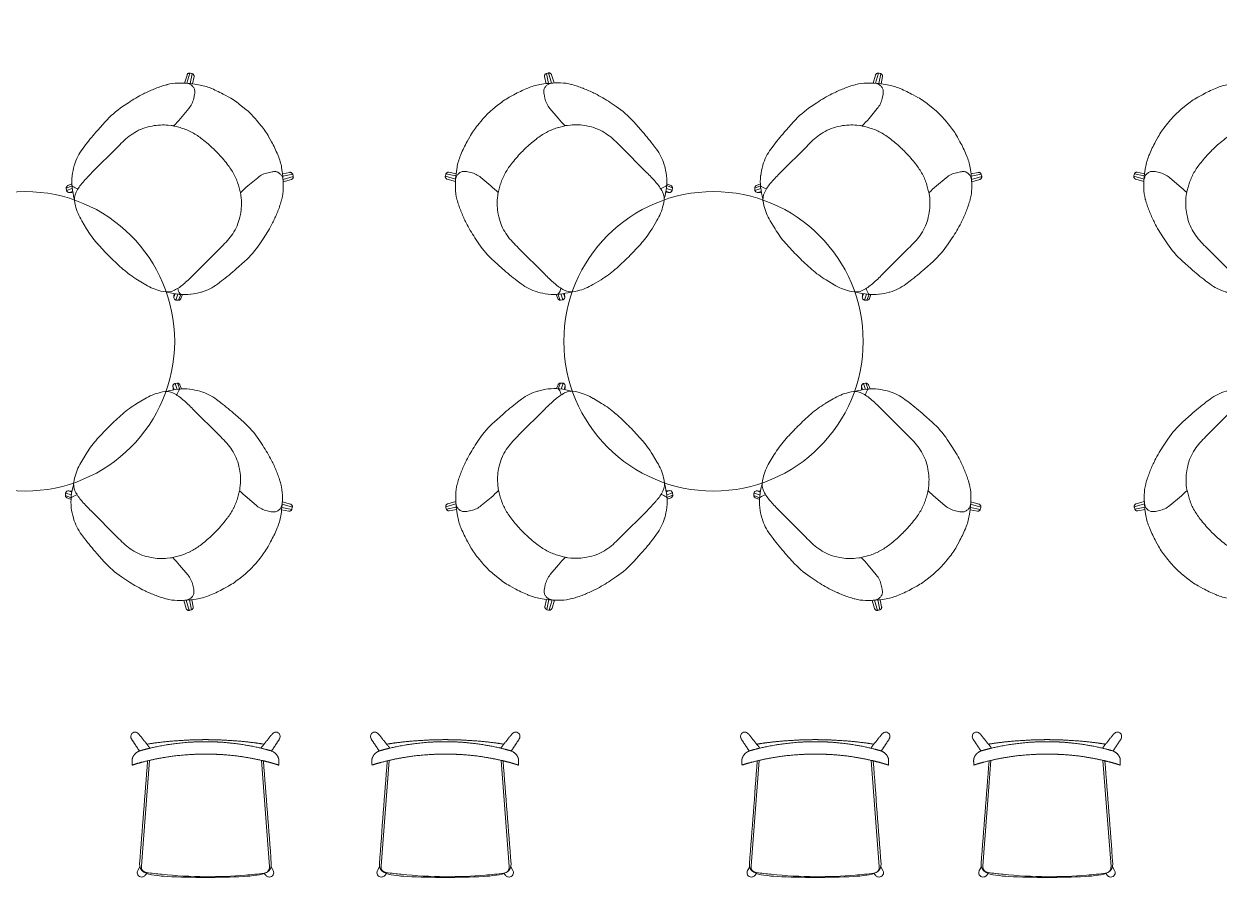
# Model space of a CAD drawing. Header units: centimetres. Extents: x 5488 to 20269, y -31398 to -19684.
# Drawn here: x 7400 to 7799.3, y -23801.9 to -23514.1 of the extents above; entities that cross this region are included whole.
import ezdxf

# ---------------------------------------------------------------- set-up
doc = ezdxf.new("R2010")
doc.units = ezdxf.units.CM
doc.layers.add('xxx_Auto_Kaplama_Ahşap Tarama', color=16, linetype='Continuous', lineweight=5)
doc.layers.add('xxx_Auto_Tefris_Tefris', color=32, linetype='Continuous', lineweight=15)

# ---------------------------------------------------------------- blocks, each defined once
blk = doc.blocks.new('lf14_plan')
at = {"linetype": 'ByBlock'}
for p, q in [((3768.38, 1203.16, -336.24), (3770.08, 1200.05, -336.24)), ((3769.07, 1203.57, -336.24), (3770.93, 1200.76, -336.24)), ((3816.49, 1203.57, -336.24), (3814.63, 1200.76, -336.24)), ((3817.18, 1203.16, -336.24), (3815.48, 1200.05, -336.24)), ((3767.11, 1148.71, -336.24), (3766.29, 1146.79, -336.24)), ((3767.84, 1148.12, -336.24), (3766.91, 1146.27, -336.24)), ((3768.63, 1147.54, -336.24), (3768.07, 1146.43, -336.24)), ((3816.93, 1147.54, -336.24), (3817.49, 1146.43, -336.24)), ((3817.72, 1148.12, -336.24), (3818.65, 1146.27, -336.24)), ((3818.45, 1148.71, -336.24), (3819.27, 1146.79, -336.24))]:
    blk.add_line(p, q, dxfattribs=at)
for p in [(3792.76, 1190.86, -336.24), (3792.8, 1190.86, -336.24)]:
    blk.add_line(p, (3792.78, 1190.86, -336.24))
at = {"elevation": -336.24}
for points in [[(3770.9, 1146.07), (3770.74, 1146.16, -0.03627), (3767.52, 1148.37), (3767.41, 1148.46, -0.057586), (3764.83, 1151.06), (3764.76, 1151.14, -0.042211), (3762.88, 1154), (3762.78, 1154.18, -0.043365), (3761.58, 1156.93, -0.046975), (3760.9, 1159.84), (3760.66, 1161.55, -0.020132), (3760.04, 1167.91), (3759.83, 1171.62, -0.063775), (3760.37, 1179.31), (3760.84, 1181.65, -0.011924), (3761.48, 1184.49, -0.019714), (3762.3, 1187.29), (3762.44, 1187.69, -0.020826), (3763.79, 1191.22), (3763.88, 1191.43, -0.028058), (3765.63, 1194.93), (3765.71, 1195.07, -0.063967), (3767.92, 1197.98), (3768.12, 1198.19, -0.021499), (3770.33, 1200.26, -0.02175), (3772.71, 1202.13), (3773.18, 1202.46, -0.05881), (3776.88, 1204.51), (3777.17, 1204.63, -0.025521), (3781.71, 1206.22), (3783.42, 1206.72, -0.028215), (3785.73, 1207.26, -0.018713), (3788.07, 1207.57), (3790.35, 1207.8, -0.024259), (3792.78, 1207.92, -0.024259), (3795.21, 1207.8), (3797.49, 1207.57, -0.018713), (3799.83, 1207.26, -0.028215), (3802.14, 1206.72), (3803.85, 1206.22, -0.025521), (3808.39, 1204.63), (3808.68, 1204.51, -0.05881), (3812.38, 1202.46), (3812.85, 1202.13, -0.02175), (3815.23, 1200.26, -0.021499), (3817.44, 1198.19), (3817.64, 1197.98, -0.063967), (3819.85, 1195.07), (3819.93, 1194.93, -0.028058), (3821.68, 1191.43), (3821.77, 1191.22, -0.020826), (3823.12, 1187.69), (3823.26, 1187.29, -0.019714), (3824.08, 1184.49, -0.011924), (3824.72, 1181.65), (3825.19, 1179.31, -0.063775), (3825.73, 1171.62), (3825.52, 1167.91, -0.020132), (3824.9, 1161.55), (3824.66, 1159.84, -0.046975), (3823.98, 1156.93, -0.043365), (3822.78, 1154.18), (3822.68, 1154, -0.042211), (3820.8, 1151.14), (3820.73, 1151.06, -0.057586), (3818.15, 1148.46), (3818.04, 1148.37, -0.03627), (3814.82, 1146.16), (3814.66, 1146.07)], [(3770.08, 1200.05), (3770.75, 1200.41, -0.111376), (3771.69, 1200.67, -0.059464), (3772.69, 1200.6), (3772.72, 1200.59, -0.127108), (3773.66, 1200.15), (3773.7, 1200.12, -0.074816), (3774.47, 1199.25), (3775.23, 1198.09, -0.12305), (3776.48, 1194.48), (3776.86, 1190.22, -0.024219), (3777, 1186.82)], [(3815.48, 1200.05), (3814.81, 1200.41, 0.111376), (3813.87, 1200.67, 0.059464), (3812.87, 1200.6), (3812.84, 1200.59, 0.127108), (3811.9, 1200.15), (3811.86, 1200.12, 0.074816), (3811.09, 1199.25), (3810.33, 1198.09, 0.12305), (3809.08, 1194.48), (3808.7, 1190.22, 0.024219), (3808.56, 1186.82)], [(3792.8, 1190.86), (3793.65, 1190.85), (3793.66, 1190.85, -0.027444), (3798.67, 1190.47), (3799.21, 1190.4), (3799.22, 1190.4, -0.046157), (3803.07, 1189.53), (3803.11, 1189.52), (3803.12, 1189.51, -0.053501), (3806.66, 1187.93), (3808.25, 1187), (3808.25, 1187, -0.003742), (3808.75, 1186.7), (3808.75, 1186.7), (3808.75, 1186.7, -0.036233), (3809.22, 1186.37), (3810.02, 1185.72), (3810.02, 1185.72, -0.033973), (3811.87, 1183.96), (3811.96, 1183.87), (3811.96, 1183.87, -0.043479), (3813.63, 1181.72), (3814.15, 1180.92, -0.047774), (3815.54, 1178.23), (3815.54, 1178.22, -0.048041), (3816.39, 1175.35), (3816.52, 1174.68, -0.04292), (3816.82, 1171.81, -0.004639), (3816.84, 1168.92), (3816.84, 1156.53, -0.015692), (3816.71, 1152.2), (3816.69, 1151.98, -0.063578), (3815.97, 1148.2), (3815.96, 1148.19, -0.177328), (3813.69, 1145.31), (3812.98, 1144.87), (3812.97, 1144.86, -0.077292), (3807.9, 1142.73), (3804.82, 1141.97), (3804.81, 1141.97, -0.044502), (3799.01, 1141.06), (3798.98, 1141.06), (3798.96, 1141.06, -0.016402), (3793.04, 1140.86), (3792.54, 1140.86), (3792.52, 1140.86, -0.016403), (3786.6, 1141.06), (3786.57, 1141.06), (3786.55, 1141.06, -0.044502), (3780.75, 1141.97), (3777.67, 1142.73), (3777.66, 1142.73, -0.077292), (3772.59, 1144.86), (3771.87, 1145.31), (3771.87, 1145.31, -0.177328), (3769.6, 1148.19), (3769.59, 1148.2, -0.063578), (3768.87, 1151.98), (3768.85, 1152.2, -0.015693), (3768.72, 1156.53), (3768.72, 1168.92, -0.004639), (3768.74, 1171.81, -0.04292), (3769.05, 1174.68), (3769.17, 1175.35, -0.048041), (3770.02, 1178.22), (3770.02, 1178.24, -0.047774), (3771.41, 1180.92), (3771.93, 1181.72), (3771.93, 1181.72, -0.043479), (3773.6, 1183.87), (3773.68, 1183.96), (3773.69, 1183.96, -0.033973), (3775.54, 1185.72), (3776.34, 1186.37), (3776.34, 1186.37, -0.036233), (3776.81, 1186.7), (3776.81, 1186.7), (3776.81, 1186.7, -0.003742), (3777.31, 1187), (3778.89, 1187.92), (3778.9, 1187.93, -0.053501), (3782.44, 1189.51), (3782.48, 1189.53), (3782.49, 1189.53, -0.046157), (3786.34, 1190.4), (3786.88, 1190.47), (3786.89, 1190.47, -0.027444), (3791.9, 1190.85), (3792.76, 1190.86)], [(3767.11, 1148.71), (3767.44, 1148.75, 0.112409), (3769.24, 1149.44)], [(3818.45, 1148.71), (3818.12, 1148.75, -0.112407), (3816.32, 1149.44)], [(3792.85, 1140.86, -0.000321), (3792.78, 1140.86, -0.000324), (3792.71, 1140.86)]]:
    blk.add_lwpolyline(points, format="xyb", dxfattribs=at)
at = {"linetype": 'ByBlock', "elevation": -336.24}
for points in [[(3769.49, 1199.52), (3768.13, 1202.01, -0.045905), (3768.06, 1202.18, -0.079303), (3768.03, 1202.36), (3768.03, 1202.41, -0.080807), (3768.08, 1202.71), (3768.1, 1202.76, -0.035554), (3768.18, 1202.96), (3768.19, 1202.99, -0.129021), (3768.31, 1203.11, -0.013239), (3768.45, 1203.21), (3768.55, 1203.27), (3768.94, 1203.5, -0.0544), (3769.2, 1203.62, -0.10313), (3769.48, 1203.65), (3769.54, 1203.65, -0.051281), (3769.76, 1203.6), (3769.78, 1203.6, -0.071643), (3769.95, 1203.52), (3769.98, 1203.5, -0.057606), (3770.08, 1203.41, -0.044491), (3770.17, 1203.31), (3771.53, 1201.24)], [(3816.07, 1199.52), (3817.43, 1202.01, 0.045905), (3817.5, 1202.18, 0.079303), (3817.53, 1202.36), (3817.53, 1202.41, 0.080807), (3817.48, 1202.71), (3817.46, 1202.76, 0.035554), (3817.38, 1202.96), (3817.37, 1202.99, 0.129021), (3817.25, 1203.11, 0.013239), (3817.11, 1203.21), (3817.01, 1203.27), (3816.62, 1203.5, 0.0544), (3816.36, 1203.62, 0.10313), (3816.08, 1203.65), (3816.03, 1203.65, 0.051281), (3815.8, 1203.6), (3815.78, 1203.6, 0.071643), (3815.61, 1203.52), (3815.58, 1203.5, 0.057606), (3815.48, 1203.41, 0.044491), (3815.39, 1203.31), (3814.03, 1201.24)], [(3766.66, 1149.1), (3766.11, 1147.79, 0.023529), (3766.05, 1147.64, 0.07714), (3766.03, 1147.49), (3766.03, 1147.46, 0.061474), (3766.05, 1147.27), (3766.1, 1147.08, 0.126302), (3766.21, 1146.88, 0.031772), (3766.39, 1146.71), (3766.81, 1146.35, 0.060488), (3767.02, 1146.22, 0.088296), (3767.25, 1146.15), (3767.31, 1146.15, 0.10125), (3767.67, 1146.18), (3767.71, 1146.2, 0.139609), (3768.08, 1146.44), (3768.2, 1146.57, 0.003961), (3768.51, 1146.94, 0.029652), (3768.8, 1147.32), (3768.84, 1147.39)], [(3818.9, 1149.1), (3819.45, 1147.79, -0.023529), (3819.51, 1147.64, -0.07714), (3819.53, 1147.49), (3819.53, 1147.46, -0.061474), (3819.51, 1147.27), (3819.46, 1147.08, -0.126302), (3819.35, 1146.88, -0.031772), (3819.17, 1146.71), (3818.75, 1146.35, -0.060488), (3818.54, 1146.22, -0.088296), (3818.31, 1146.15), (3818.25, 1146.15, -0.10125), (3817.89, 1146.18), (3817.85, 1146.2, -0.139609), (3817.48, 1146.44), (3817.36, 1146.57, -0.003961), (3817.05, 1146.94, -0.029652), (3816.76, 1147.32), (3816.72, 1147.39)]]:
    blk.add_lwpolyline(points, format="xyb", dxfattribs=at)
at = {"elevation": -336.24}
blk.add_lwpolyline([(3792.76, 1190.86), (3792.78, 1190.86), (3792.8, 1190.86)], dxfattribs=at)
blk.add_open_spline([(3792.8, 1207.92, -336.24), (3792.79, 1207.92, -336.24), (3792.78, 1207.92, -336.24)], degree=2)
blk = doc.blocks.new('*U12')
at = {"xscale": -1}
blk.add_blockref('lf14_plan', (3792.78, -1174.39, 336.24), dxfattribs=at)
blk = doc.blocks.new('yuvarlak masa')
at = {"color": 0, "linetype": 'ByBlock', "lineweight": -2}
blk.add_circle((0, 0), 50, dxfattribs=at)
at = {"color": 0, "linetype": 'ByBlock', "lineweight": -2, "transparency": 16777216}
for p, rotation in [((-51.97, 52.02), 44.99999999999983), ((52.02, 51.96), 314.9999999999998), ((-51.84, -52.15), 134.9999999999998), ((51.72, -52.24), 224.9999999999999)]:
    blk.add_blockref('*U12', p, dxfattribs=dict(at, rotation=rotation))
blk = doc.blocks.new('A$C3BA91E39')
for p, q in [((-22.6, 3.21), (-21.91, 4.4)), ((22.6, 3.21), (21.91, 4.4)), ((-19.62, 2.18), (-20.22, 1.5)), ((19.62, 2.18), (20.22, 1.5))]:
    blk.add_line(p, q)
for points in [[(-18.67, 39.93), (-21.4, 4.54)], [(21.41, 4.74), (18.71, 39.92)]]:
    blk.add_lwpolyline(points)
for points, knots in [([(-22.37, 48.86), (-22.72, 49.18), (-23.31, 49.4), (-24, 49.34), (-24.59, 48.97), (-24.91, 48.44), (-24.98, 47.71), (-24.86, 47.31), (-24.74, 47.1)], [45.406802, 45.406802, 45.406802, 45.406802, 55.607502, 60.594744, 68.216117, 73.262416, 78.373664, 86.053883, 86.053883, 86.053883, 86.053883]), ([(22.37, 48.86), (22.72, 49.18), (23.31, 49.4), (24, 49.34), (24.59, 48.97), (24.91, 48.44), (24.98, 47.71), (24.86, 47.31), (24.74, 47.1)], [45.406802, 45.406802, 45.406802, 45.406802, 55.607502, 60.594744, 68.216117, 73.262416, 78.373664, 86.053883, 86.053883, 86.053883, 86.053883]), ([(-19.36, 39.79), (-19.36, 39.75), (-19.36, 39.72), (-19.36, 39.68), (-20.24, 28.26), (-21.12, 16.83), (-22, 5.41), (-22.04, 4.25), (-21.32, 2.43), (-16.5, 1.43), (-9.98, 0.99), (-4.36, 0.87), (4.36, 0.87), (9.98, 0.99), (16.5, 1.43), (21.32, 2.43), (22.04, 4.25), (22, 5.41), (21.12, 16.83), (20.24, 28.26), (19.36, 39.68), (19.36, 39.72), (19.36, 39.75), (19.36, 39.79)], [0, 0, 0, 0, 1.079773, 1.079773, 1.079773, 350.832555, 350.832555, 350.832555, 388.883939, 420.361648, 463.236225, 593.242298, 593.242298, 723.248372, 766.122948, 797.600658, 835.652042, 835.652042, 835.652042, 1185.404823, 1185.404823, 1185.404823, 1186.484597, 1186.484597, 1186.484597, 1186.484597]), ([(-21.4, 4.54), (-21.42, 4.07), (-21.16, 2.8), (-20.07, 2.39), (-19.57, 2.28)], [0, 0, 0, 0, 14.415075, 30.666942, 30.666942, 30.666942, 30.666942]), ([(21.41, 4.74), (21.45, 4.21), (21.27, 3.01), (20.14, 2.57), (19.62, 2.49)], [0, 0, 0, 0, 16.140804, 32.244106, 32.244106, 32.244106, 32.244106]), ([(-20.22, 1.5), (-20.33, 1.38), (-20.58, 1.17), (-21.1, 0.97), (-21.76, 1), (-22.42, 1.38), (-22.8, 2.04), (-22.82, 2.71), (-22.68, 3.07), (-22.6, 3.21)], [9.279478, 9.279478, 9.279478, 9.279478, 14.225749, 19.116461, 26.0635, 33.675031, 41.415263, 48.296948, 53.217523, 53.217523, 53.217523, 53.217523]), ([(-19.57, 2.28), (-17.5, 2.02), (-10.98, 1.34), (0.46, 0.9), (11.47, 1.49), (17.98, 2.27), (19.62, 2.49)], [0, 0, 0, 0, 63.842322, 200.29661, 349.823891, 400.581094, 400.581094, 400.581094, 400.581094]), ([(20.22, 1.5), (20.33, 1.38), (20.58, 1.17), (21.1, 0.97), (21.76, 1), (22.42, 1.38), (22.8, 2.04), (22.82, 2.71), (22.68, 3.07), (22.6, 3.21)], [9.279478, 9.279478, 9.279478, 9.279478, 14.225749, 19.116461, 26.0635, 33.675031, 41.415263, 48.296948, 53.217523, 53.217523, 53.217523, 53.217523])]:
    blk.add_open_spline(points, degree=3, knots=knots)
for points in [[(-18.51, 44.02), (-20.44, 46.44), (-22.37, 48.86)], [(18.51, 44.02), (20.44, 46.44), (22.37, 48.86)], [(-24.74, 47.1), (-23.4, 45.09), (-22.06, 43.08)], [(24.74, 47.1), (23.4, 45.09), (22.06, 43.08)]]:
    blk.add_open_spline(points, degree=2)
for points, weights, degree, knots in [([(-1.27, 42.03), (-2.03, 42.02), (-3.08, 41.99), (-4.74, 41.92), (-8.94, 41.65), (-13.97, 40.95), (-18.39, 40.06), (-22.62, 38.99), (-24.48, 38.35), (-24.48, 39.7), (-24.56, 40.39), (-24.18, 41.23), (-23.92, 41.62), (-23.62, 42.01), (-23.13, 42.55), (-22.5, 42.97), (-21.7, 43.2), (-21.15, 43.35), (-19.99, 43.66), (-16.16, 44.64), (-9.96, 45.65), (-5.59, 45.99), (-3.32, 46.15), (-1.6, 46.17), (1.6, 46.17), (3.32, 46.15), (5.59, 45.99), (9.96, 45.65), (16.16, 44.64), (19.99, 43.66), (21.15, 43.35), (21.7, 43.2), (22.5, 42.97), (23.13, 42.55), (23.62, 42.01), (23.92, 41.62), (24.18, 41.23), (24.56, 40.39), (24.48, 39.7), (24.48, 38.35), (22.62, 38.99), (18.39, 40.06), (13.97, 40.95), (8.94, 41.65), (4.74, 41.92), (3.08, 41.99), (1.5, 42.04), (-0.5, 42.04), (-1.27, 42.03)], [1, 1, 1, 1, 1, 1, 1, 1, 1, 1, 1, 1, 1, 1, 1.0014775405, 1.01508629878, 1.04082627484, 1.04082627484, 1.04082627484, 1.04082627484, 1.0397115628, 1.04082627484, 1.04037933374, 1.0401102332, 1.0401102332, 1.04037933374, 1.04082627484, 1.0397115628, 1.04082627484, 1.04082627484, 1.04082627484, 1.04082627484, 1.01508629878, 1.0014775405, 1, 1, 1, 1, 1, 1, 1, 1, 1, 1, 1, 1, 1, 1, 1], 3, [234.233276, 234.233276, 234.233276, 234.233276, 278.404006, 322.574737, 322.574737, 379.476961, 436.409958, 491.148605, 491.148605, 491.148605, 503.021754, 517.045199, 521.561803, 521.561803, 521.561803, 535.662286, 535.662286, 535.662286, 568.044571, 626.192204, 685.306501, 685.306501, 685.306501, 732.775382, 732.775382, 780.244264, 780.244264, 780.244264, 839.35856, 897.506193, 929.888478, 929.888478, 929.888478, 943.988961, 943.988961, 943.988961, 948.505565, 962.529011, 974.40216, 974.40216, 974.40216, 1029.140806, 1086.073804, 1142.976028, 1142.976028, 1142.976028, 1187.146758, 1231.317489, 1231.317489, 1231.317489, 1231.317489]), ([(-19.57, 45.35), (-15.64, 46.01), (-10.43, 46.43), (-4.68, 46.83), (-1.34, 46.86), (1.34, 46.86), (4.68, 46.83), (10.43, 46.43), (15.64, 46.01), (19.57, 45.35)], [1, 1, 1, 0.99993673725, 0.999937699506, 0.999937699506, 0.99993673725, 1, 1, 1], 2, [0, 0, 0, 97.445571, 97.445571, 138.789057, 165.362994, 191.936931, 233.280417, 233.280417, 330.725988, 330.725988, 330.725988])]:
    blk.add_rational_spline(points, weights, degree=degree, knots=knots)

msp = doc.modelspace()

# ---------------------------------------------------------------- hatches: boundary and pattern name
at = {"layer": 'xxx_Auto_Kaplama_Ahşap Tarama'}
h = msp.add_hatch(dxfattribs=at)
h.set_pattern_fill('AR-CONC', color=256, scale=0.5)
h.set_pattern_definition([(50, (809.53, -3617.59), (91.09233, -7.96954), [9.525, -104.775]), (355, (809.53, -3617.59), (-17.6217, 95.52842), [7.62, -83.8203]), (100.45144, (817.12, -3618.255), (73.47062, 87.55888), [8.095, -89.04512]), (46.1842, (809.53, -3592.19), (135.5395, -21.02116), [14.2875, -157.1625]), (96.63556, (820.83, -3593.94), (118.70207, 123.71306), [12.1425, -133.5678]), (351.18415, (809.53, -3592.19), (118.70207, 123.71306), [11.43, -125.72987]), (21, (822.23, -3598.54), (75.8072, -51.1326), [9.525, -104.775]), (326, (822.23, -3598.54), (30.901, 92.09398), [7.62, -83.82]), (71.45144, (828.55, -3602.8), (106.7082, 40.96138), [8.095, -89.04497]), (37.5, (809.53, -3617.59), (1.5443, 42.27752), [0, -82.804, 0, -85.09, 0, -84.1375]), (7.5, (809.53, -3617.59), (33.40983, 50.09029), [0, -48.514, 0, -80.899, 0, -32.0675]), (327.5, (781.21, -3617.59), (67.795298, -2.864372), [0, -31.75, 0, -99.06, 0, -131.445]), (317.5, (768.51, -3617.59), (74.06459, 12.71325), [0, -41.275, 0, -65.786, 0, -93.345])])
edge = h.paths.add_edge_path()
edge.add_line((9312.93, -27555.32), (9330.63, -27555.32))
edge.add_arc((9330.63, -27548.32), 7, 270, 349.5592)
edge.add_arc((-12655703.85, 2009176.56), 12827763.88, 350.864209315, 350.864469123)
edge.add_line((9346.75, -27492.16), (9332.45, -27492.16))
edge.add_line((9332.45, -27492.16), (9332.45, -27061.1))
edge.add_line((9332.45, -27061.1), (9346.75, -27061.1))
edge.add_arc((-12660642.43, -2064524.01), 12832765.91, 9.135530923, 9.13579064)
edge.add_arc((9330.63, -27004.94), 7, 10.4408, 90)
edge.add_line((9330.63, -26997.94), (9312.93, -26997.94))
edge.add_arc((9312.93, -27004.94), 7, 90, 170.4864)
edge.add_arc((10864.46, -27276.63), 1582.14, 170.06944, 189.93056)
edge.add_arc((9312.93, -27548.32), 7, 189.5136, 270)

# ---------------------------------------------------------------- block references
at = {"layer": 'xxx_Auto_Tefris_Tefris'}
for p in [(7400.38, -23620.07), (7630.38, -23620.07), (7860.38, -23620.07)]:
    msp.add_blockref('yuvarlak masa', p, dxfattribs=at)
at = {"layer": 'xxx_Auto_Tefris_Tefris', "xscale": -1}
for p in [(7460.67, -23799.92), (7540.76, -23799.92), (7664.38, -23799.92), (7741.79, -23799.92)]:
    msp.add_blockref('A$C3BA91E39', p, dxfattribs=at)

doc.saveas('drawing.dxf')
